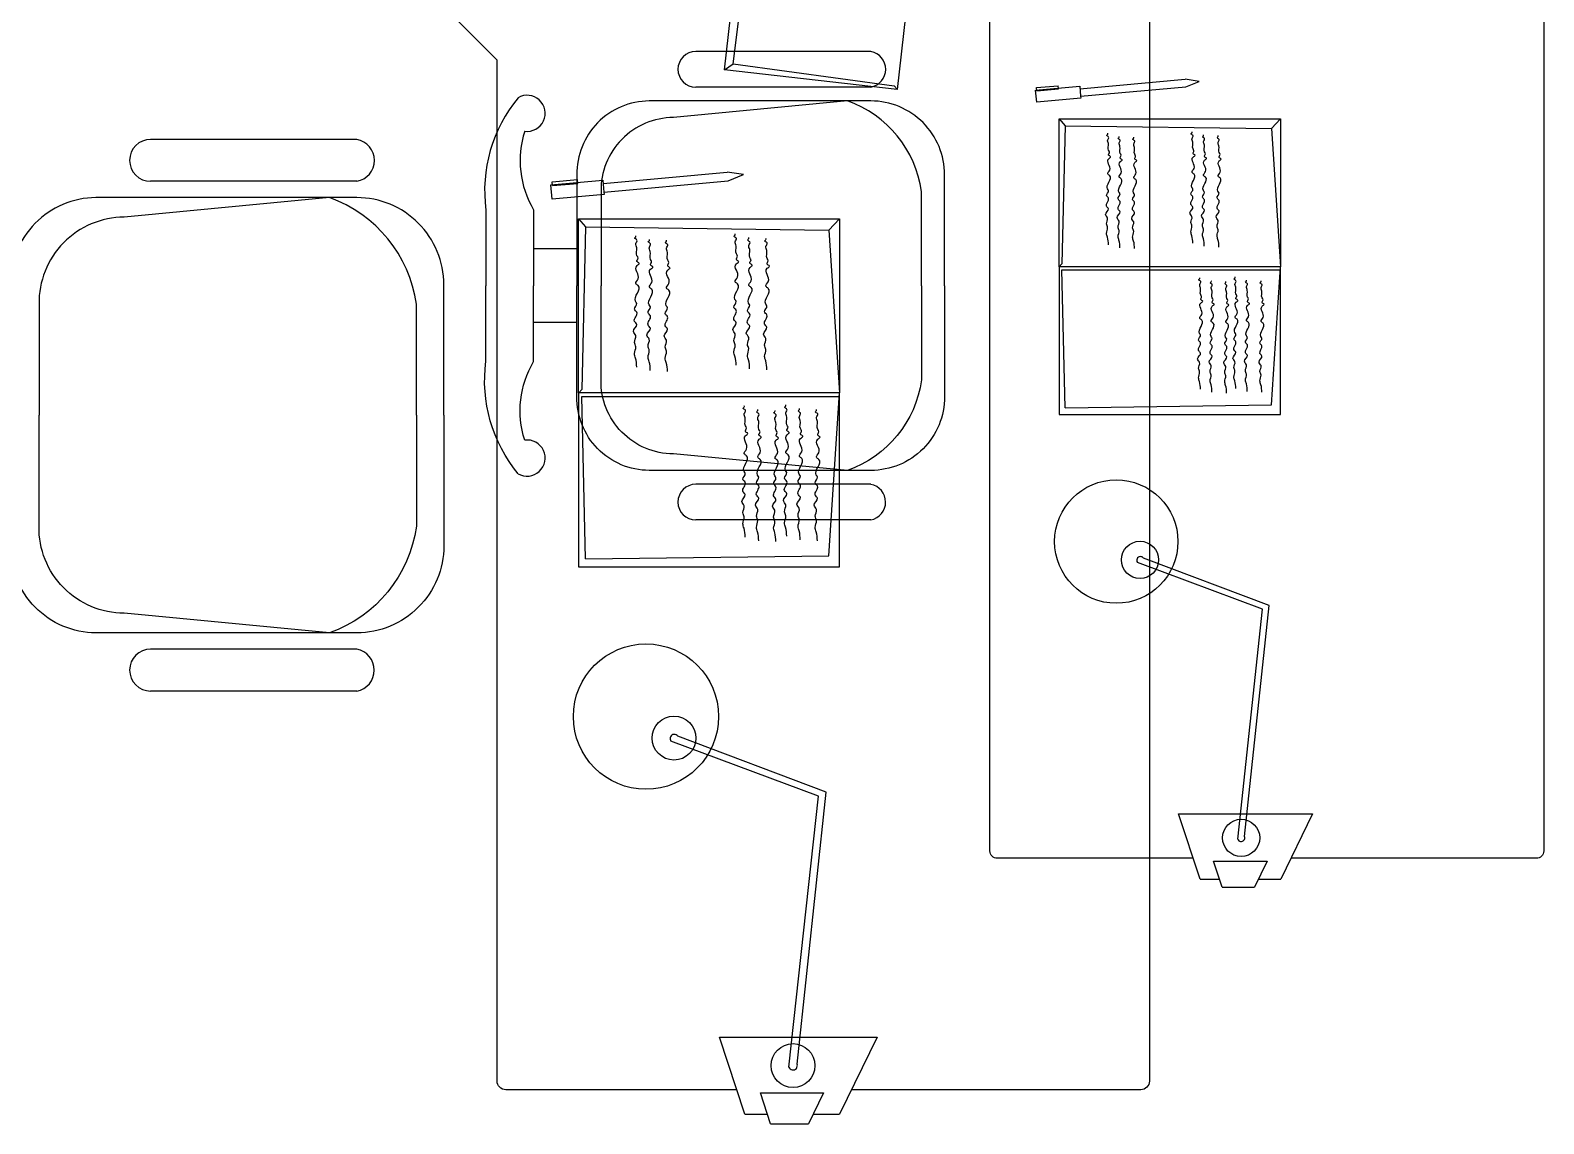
# Model space of a CAD drawing. Header units: millimetres. Extents: x -12161372 to 46643, y -9506984 to 15358.
# Drawn here: x -7529969 to -779873, y -9506984 to -4633658 of the extents above; entities that cross this region are included whole.
import ezdxf

# ---------------------------------------------------------------- set-up
doc = ezdxf.new("R2010")
doc.units = ezdxf.units.MM
doc.layers.add('GRID', color=7, linetype='Continuous', plot=False)
doc.layers.add('sloof', color=7, linetype='Continuous')

msp = doc.modelspace()

# ---------------------------------------------------------------- linework, layer by layer
at = {"layer": 'GRID'}
for p, q in [((-4395098.835, -4782732.982), (-4259153.632, -3706911.291)), ((-6417566.335, -3797207.58), (-5447784.225, -4766243.428)), ((-3780850.489, -4728252.466), (-4561931.716, -4728252.466)), ((-4434151.134, -4809976.618), (-4395098.835, -4782732.982)), ((-4395098.835, -4782732.982), (-3677340.216, -4881095.536)), ((-2848849.674, -4894893.655), (-2378447.276, -4852156.912)), ((-2317326.16, -4861405.993), (-2378447.276, -4852156.912)), ((-3780850.489, -4886939.371), (-4561931.716, -4886939.371)), ((-3677340.216, -4881095.536), (-3663267.916, -4896360.246)), ((-3046007.73, -4900501.571), (-2849605.464, -4882658.14)), ((-3041122.775, -4954270.171), (-3046007.73, -4900501.571)), ((-3041489.833, -4889290.22), (-2945811.856, -4880597.736)), ((-3040217.13, -4903298.839), (-3041489.833, -4889290.22)), ((-3040217.13, -4903298.839), (-2944539.152, -4894606.356)), ((-2944539.152, -4894606.356), (-2945811.856, -4880597.736)), ((-2849605.464, -4882658.14), (-2845516.985, -4927659.932)), ((-2845869.897, -4927691.995), (-2375467.499, -4884955.252)), ((-2375467.499, -4884955.252), (-2317326.16, -4861405.993)), ((-2845073.419, -4936458.802), (-3041122.775, -4954270.171)), ((-2845869.897, -4927691.995), (-2845073.419, -4936458.802)), ((-2941361.95, -5028884.898), (-2914656.585, -5059233.807)), ((-2914656.585, -5059233.807), (-2929229.536, -5674126.638)), ((-2914656.585, -5059233.807), (-1994111.376, -5071386.15)), ((-1953359.341, -5028884.898), (-1994111.376, -5071386.15)), ((-6073198.46, -5119910.087), (-6993210.526, -5119910.087)), ((-1994111.376, -5071386.15), (-1953359.341, -5687553.304)), ((-6073198.46, -5306822.614), (-6993210.526, -5306822.614)), ((-5207649.295, -5322797.123), (-4976312.977, -5301779.882)), ((-5201895.453, -5386129.537), (-5207649.295, -5322797.123)), ((-5202327.8, -5309591.609), (-5089631.591, -5299352.995)), ((-5200828.721, -5326091.94), (-5202327.8, -5309591.609)), ((-5200828.721, -5326091.94), (-5088132.512, -5315853.325)), ((-5088132.512, -5315853.325), (-5089631.591, -5299352.995)), ((-4976312.977, -5301779.882), (-4971497.282, -5354786.138)), ((-4975422.755, -5316191.726), (-4421349.931, -5265853.404)), ((-4971912.965, -5354823.904), (-4417840.142, -5304485.581)), ((-4349357.209, -5276747.617), (-4421349.931, -5265853.404)), ((-4417840.142, -5304485.581), (-4349357.209, -5276747.617)), ((-4970974.819, -5365150.062), (-5201895.453, -5386129.537)), ((-4971912.965, -5354823.904), (-4970974.819, -5365150.062)), ((-5084390.18, -5474015.978), (-5052934.735, -5509763.045)), ((-5052934.735, -5509763.045), (-5070099.775, -6234026.801)), ((-5052934.735, -5509763.045), (-3968652.244, -5524076.923)), ((-3920651.648, -5474015.978), (-3968652.244, -5524076.923)), ((-3968652.244, -5524076.923), (-3920651.648, -6249841.666)), ((-5091904.823, -5607351.233), (-5285075.422, -5607351.233)), ((-2929229.536, -5674126.638), (-2940766.004, -5687453.209)), ((-2914656.585, -6315872.8), (-2929229.536, -5700979.969)), ((-2929229.536, -5700979.969), (-1953359.341, -5700979.969)), ((-1994111.376, -6303720.457), (-1953359.341, -5687553.304)), ((-5091904.823, -5936685.436), (-5285075.422, -5936685.436)), ((-5070099.775, -6234026.801), (-5083688.234, -6249723.767)), ((-5052934.735, -6989920.287), (-5070099.775, -6265656.531)), ((-5070099.775, -6265656.531), (-3920651.648, -6265656.531)), ((-3968652.244, -6975606.408), (-3920651.648, -6249841.666)), ((-2914656.585, -6315872.8), (-1994111.376, -6303720.457)), ((-3780850.489, -6657097.299), (-4561931.716, -6657097.299)), ((-3780850.489, -6815784.203), (-4561931.716, -6815784.203)), ((-5052934.735, -6989920.287), (-3968652.244, -6975606.408)), ((-2033602.559, -7213143.642), (-2591993.383, -7005397.094)), ((-2004175.272, -7197755.727), (-2565007.704, -6986518.977)), ((-2144851.546, -8238609.75), (-2033602.559, -7213143.642)), ((-2113950.951, -8227218.375), (-2004175.272, -7197755.727)), ((-6073198.46, -7391838.352), (-6993210.526, -7391838.352)), ((-6073198.46, -7578750.88), (-6993210.526, -7578750.88)), ((-4015167.719, -8046788.602), (-4672879.462, -7802090.197)), ((-3980506.204, -8028663.64), (-4641093.843, -7779854.231)), ((-4109807.672, -9241236.704), (-3980506.204, -8028663.64)), ((-4146204.552, -9254654.261), (-4015167.719, -8046788.602)), ((-2408138.407, -8125608.008), (-1811452.114, -8125608.008)), ((-2311930.186, -8417238.464), (-2408138.407, -8125608.008)), ((-1811452.114, -8125608.008), (-1952860.279, -8417238.464)), ((-2252653.14, -8336182.934), (-2013978.623, -8336182.934)), ((-2214169.852, -8452835.116), (-2252653.14, -8336182.934)), ((-2013978.623, -8336182.934), (-2070541.889, -8452835.116)), ((-2311930.186, -8417238.464), (-2225913.106, -8417238.464)), ((-2053281.492, -8417238.464), (-1952860.279, -8417238.464)), ((-2214169.852, -8452835.116), (-2070541.889, -8452835.116)), ((-4456322.221, -9121552.912), (-3753503.397, -9121552.912)), ((-4343001.453, -9465055.647), (-4456322.221, -9121552.912)), ((-3753503.397, -9121552.912), (-3920063.818, -9465055.647)), ((-4273180.805, -9369582.777), (-3992053.275, -9369582.777)), ((-4227852.498, -9506983.872), (-4273180.805, -9369582.777)), ((-3992053.275, -9369582.777), (-4058677.444, -9506983.872)), ((-4343001.453, -9465055.647), (-4241684.523, -9465055.647)), ((-4227852.498, -9506983.872), (-4058677.444, -9506983.872)), ((-4038346.943, -9465055.647), (-3920063.818, -9465055.647))]:
    msp.add_line(p, q, dxfattribs=at)
for points in [[(-5408992.941, -887861.252), (-2577229.181, -887861.252, -0.4142135624), (-2538437.897, -926652.536), (-2538437.897, -9316677.661, -0.4142135624), (-2577229.181, -9355468.945), (-3866926.52, -9355468.945)], [(-3216946.512, -1135284.48), (-812806.832, -1135284.48, -0.4142135624), (-779873.411, -1168217.9), (-779873.411, -8291267.008, -0.4142135624), (-812806.832, -8324200.428), (-1907747.234, -8324200.428)], [(-2342623.222, -8324200.428), (-3216946.512, -8324200.428, -0.4142135624), (-3249879.933, -8291267.008), (-3249879.933, -4427992.939)], [(-4379153.856, -9355468.945), (-5408992.941, -9355468.945, -0.4142135624), (-5447784.225, -9316677.661), (-5447784.225, -4766243.428)], [(-5354564.495, -4934200.752, 0.2070656746), (-5498072.334, -5435049.881), (-5498072.334, -5772018.335)], [(-3451820.493, -5772018.335), (-3451820.493, -5278017.03, 0.4142135624), (-3781154.696, -4948682.827), (-4769157.304, -4948682.827, 0.4183761947), (-5091904.823, -5278017.03), (-5091904.823, -5772018.335)], [(-3555376.037, -5772018.335), (-3555376.037, -5351906.922, 0.2802796935), (-3884710.24, -4948682.827), (-4661729.399, -5022572.72, 0.4183761947), (-4984476.918, -5351906.922), (-4984476.918, -5772018.335)], [(-5324660.152, -5083570.033, 0.2145783813), (-5285075.422, -5433694.607), (-5285075.422, -5772018.335)], [(-5685643.932, -6349330.483), (-5685643.932, -5767461.218, 0.4142135624), (-6073556.776, -5379548.374), (-7237295.307, -5379548.374, 0.4183761947), (-7617449.894, -5767461.218), (-7617449.894, -6349330.483)], [(-5807618.891, -6349330.483), (-5807618.891, -5854493.897, 0.2802796935), (-6195531.735, -5379548.374), (-7110759.212, -5466581.053, 0.4183761947), (-7490913.799, -5854493.897), (-7490913.799, -6349330.483)], [(-5354564.495, -6609835.917, -0.2070656746), (-5498072.334, -6108986.788), (-5498072.334, -5772018.335)], [(-5324660.152, -6460466.636, -0.2145783813), (-5285075.422, -6110342.062), (-5285075.422, -5772018.335)], [(-3451820.493, -5772018.335), (-3451820.493, -6266019.639, -0.4142135624), (-3781154.696, -6595353.842), (-4769157.304, -6595353.842, -0.4183761947), (-5091904.823, -6266019.639), (-5091904.823, -5772018.335)], [(-3555376.037, -5772018.335), (-3555376.037, -6192129.747, -0.2802796935), (-3884710.24, -6595353.842), (-4661729.399, -6521463.949, -0.4183761947), (-4984476.918, -6192129.747), (-4984476.918, -5772018.335)], [(-5685643.932, -6349330.483), (-5685643.932, -6931199.749, -0.4142135624), (-6073556.776, -7319112.593), (-7237295.307, -7319112.593, -0.4183761947), (-7617449.894, -6931199.749), (-7617449.894, -6349330.483)], [(-5807618.891, -6349330.483), (-5807618.891, -6844167.069, -0.2802796935), (-6195531.735, -7319112.593), (-7110759.212, -7232079.913, -0.4183761947), (-7490913.799, -6844167.069), (-7490913.799, -6349330.483)]]:
    msp.add_lwpolyline(points, format="xyb", dxfattribs=at)
for points in [[(-3663229.563, -4897070.99), (-4434151.134, -4809976.618), (-4303509.576, -3653594.262), (-3532588.005, -3740688.634)], [(-2941361.95, -5687553.304), (-2941361.95, -5028884.898), (-1953359.341, -5028884.898), (-1953359.341, -5687553.304)], [(-5084390.18, -6249841.666), (-5084390.18, -5474015.978), (-3920651.648, -5474015.978), (-3920651.648, -6249841.666)], [(-2941361.95, -5687553.304), (-2941361.95, -6346221.709), (-1953359.341, -6346221.709), (-1953359.341, -5687553.304)], [(-5084390.18, -6249841.666), (-5084390.18, -7025667.353), (-3920651.648, -7025667.353), (-3920651.648, -6249841.666)]]:
    msp.add_lwpolyline(points, close=True, dxfattribs=at)
for centre, radius in [((-2686271.137, -6912369.195), 275014.921), ((-2580370.133, -6993882.577), 82980.769), ((-4783926.391, -7692515.435), 323931.797), ((-4659188.786, -7788527.593), 97740.55), ((-2129401.248, -8232914.062), 82980.769), ((-4128006.112, -9247945.483), 97740.55)]:
    msp.add_circle(centre, radius, dxfattribs=at)
for centre, radius, start, end in [((-4561931.716, -4807595.918), 79343.452, 90, 270), ((-3795334.68, -4807694.39), 80557.797, 280.3580376396, 79.4219368849), ((-5314106.081, -5003778.938), 80486.069, 262.4651526146, 120.1772005551), ((-6993210.526, -5213366.351), 93456.264, 90, 270), ((-6090258.953, -5213482.338), 94886.604, 280.3580376396, 79.4219368849), ((-5314106.081, -6540257.731), 80486.069, 239.8227994449, 97.5348473854), ((-4561931.716, -6736440.751), 79343.452, 90, 270), ((-3795638.887, -6736595.428), 80557.797, 280.5780631151, 79.6419623604), ((-2578500.543, -6995958.036), 16466.71, 34.9751184739, 214.9751184739), ((-6993210.526, -7485294.616), 93456.264, 90, 270), ((-6090617.269, -7485476.806), 94886.604, 280.5780631151, 79.6419623604), ((-4656986.653, -7790972.214), 19395.642, 34.9751184739, 214.9751184739), ((-2129401.248, -8232914.062), 16466.71, 200.2361976186, 20.2361976196), ((-4128006.112, -9247945.483), 19395.642, 200.2361976186, 20.2361976196)]:
    msp.add_arc(centre, radius, start, end, dxfattribs=at)
for points in [[(-2721322.188, -5589605.204), (-2725532.992, -5555893.781), (-2729744.472, -5539038.069), (-2725022.858, -5513014.555), (-2729744.472, -5496899.328), (-2725022.858, -5470875.814), (-2733955.952, -5454760.587), (-2720811.378, -5428737.073), (-2729744.472, -5416836.581), (-2720811.378, -5382384.674), (-2729744.472, -5370483.105), (-2720811.378, -5348673.25), (-2725532.992, -5340986.417), (-2715682.751, -5281685.884), (-2724615.846, -5273999.051), (-2715682.751, -5256402.855), (-2719894.232, -5205836.796), (-2711471.947, -5197408.402), (-2720404.366, -5189721.569), (-2716193.562, -5177079.516), (-2720404.366, -5168652.198), (-2721094.23, -5138593.689), (-2724615.846, -5122299.798), (-2720404.366, -5109657.746), (-2728827.326, -5101230.428), (-2724615.846, -5097016.769), (-2724615.846, -5092802.034)], [(-2670001.407, -5603299.488), (-2674212.211, -5569588.065), (-2678423.691, -5552732.353), (-2673702.077, -5526708.839), (-2678423.691, -5510593.612), (-2673702.077, -5484570.098), (-2682635.171, -5468454.871), (-2669490.597, -5442431.357), (-2678423.691, -5430530.865), (-2669490.597, -5396078.957), (-2678423.691, -5384177.389), (-2669490.597, -5362367.534), (-2674212.211, -5354680.701), (-2664361.97, -5295380.168), (-2673295.065, -5287693.335), (-2664361.97, -5270097.139), (-2668573.45, -5219531.08), (-2660151.166, -5211102.686), (-2669083.585, -5203415.853), (-2664872.78, -5190773.8), (-2669083.585, -5182346.482), (-2669773.449, -5152287.973), (-2673295.065, -5135994.082), (-2669083.585, -5123352.03), (-2677506.545, -5114924.712), (-2673295.065, -5110711.053), (-2673295.065, -5106496.318)], [(-2604995.097, -5606723.059), (-2609205.901, -5573011.636), (-2613417.381, -5556155.924), (-2608695.767, -5530132.41), (-2613417.381, -5514017.183), (-2608695.767, -5487993.669), (-2617628.861, -5471878.442), (-2604484.287, -5445854.928), (-2613417.381, -5433954.436), (-2604484.287, -5399502.528), (-2613417.381, -5387600.96), (-2604484.287, -5365791.105), (-2609205.901, -5358104.272), (-2599355.66, -5298803.739), (-2608288.755, -5291116.906), (-2599355.66, -5273520.71), (-2603567.14, -5222954.651), (-2595144.856, -5214526.257), (-2604077.274, -5206839.424), (-2599866.47, -5194197.371), (-2604077.274, -5185770.053), (-2604767.138, -5155711.544), (-2608288.755, -5139417.653), (-2604077.274, -5126775.601), (-2612500.235, -5118348.283), (-2608288.755, -5114134.624), (-2608288.755, -5109919.889)], [(-2344969.293, -5582758.062), (-2349180.097, -5549046.639), (-2353391.577, -5532190.927), (-2348669.963, -5506167.413), (-2353391.577, -5490052.186), (-2348669.963, -5464028.672), (-2357603.057, -5447913.445), (-2344458.483, -5421889.931), (-2353391.577, -5409989.44), (-2344458.483, -5375537.532), (-2353391.577, -5363635.963), (-2344458.483, -5341826.108), (-2349180.097, -5334139.275), (-2339329.856, -5274838.742), (-2348262.951, -5267151.909), (-2339329.856, -5249555.713), (-2343541.336, -5198989.654), (-2335119.052, -5190561.26), (-2344051.471, -5182874.427), (-2339840.666, -5170232.374), (-2344051.471, -5161805.056), (-2344741.335, -5131746.547), (-2348262.951, -5115452.657), (-2344051.471, -5102810.604), (-2352474.431, -5094383.286), (-2348262.951, -5090169.627), (-2348262.951, -5085954.892)], [(-2293648.512, -5596452.346), (-2297859.316, -5562740.923), (-2302070.796, -5545885.211), (-2297349.182, -5519861.697), (-2302070.796, -5503746.47), (-2297349.182, -5477722.956), (-2306282.276, -5461607.729), (-2293137.702, -5435584.215), (-2302070.796, -5423683.723), (-2293137.702, -5389231.815), (-2302070.796, -5377330.247), (-2293137.702, -5355520.392), (-2297859.316, -5347833.559), (-2288009.075, -5288533.026), (-2296942.17, -5280846.193), (-2288009.075, -5263249.997), (-2292220.555, -5212683.938), (-2283798.271, -5204255.544), (-2292730.69, -5196568.711), (-2288519.885, -5183926.658), (-2292730.69, -5175499.34), (-2293420.553, -5145440.831), (-2296942.17, -5129146.94), (-2292730.69, -5116504.888), (-2301153.65, -5108077.57), (-2296942.17, -5103863.911), (-2296942.17, -5099649.176)], [(-2228642.201, -5599875.917), (-2232853.006, -5566164.494), (-2237064.486, -5549308.782), (-2232342.871, -5523285.268), (-2237064.486, -5507170.041), (-2232342.871, -5481146.527), (-2241275.966, -5465031.3), (-2228131.391, -5439007.786), (-2237064.486, -5427107.294), (-2228131.391, -5392655.386), (-2237064.486, -5380753.818), (-2228131.391, -5358943.963), (-2232853.006, -5351257.13), (-2223002.765, -5291956.597), (-2231935.859, -5284269.764), (-2223002.765, -5266673.568), (-2227214.245, -5216107.509), (-2218791.961, -5207679.115), (-2227724.379, -5199992.282), (-2223513.575, -5187350.229), (-2227724.379, -5178922.911), (-2228414.243, -5148864.402), (-2231935.859, -5132570.511), (-2227724.379, -5119928.459), (-2236147.339, -5111501.141), (-2231935.859, -5107287.482), (-2231935.859, -5103072.747)], [(-4825211.968, -6134471.548), (-4830171.748, -6094763.878), (-4835132.324, -6074910.042), (-4829570.876, -6044257.728), (-4835132.324, -6025276.088), (-4829570.876, -5994623.774), (-4840092.899, -5975642.133), (-4824610.301, -5944989.819), (-4835132.324, -5930972.588), (-4824610.301, -5890392.723), (-4835132.324, -5876374.224), (-4824610.301, -5850685.052), (-4830171.748, -5841630.963), (-4818569.446, -5771782.65), (-4829091.469, -5762728.561), (-4818569.446, -5742002.531), (-4823530.022, -5682442.292), (-4813609.666, -5672514.741), (-4824130.893, -5663460.651), (-4819171.114, -5648569.958), (-4824130.893, -5638643.674), (-4824943.463, -5603238.661), (-4829091.469, -5584046.578), (-4824130.893, -5569155.884), (-4834052.045, -5559229.6), (-4829091.469, -5554266.458), (-4829091.469, -5549302.049)], [(-4764762.765, -6150601.633), (-4769722.545, -6110893.962), (-4774683.12, -6091040.127), (-4769121.673, -6060387.813), (-4774683.12, -6041406.172), (-4769121.673, -6010753.859), (-4779643.696, -5991772.218), (-4764161.097, -5961119.904), (-4774683.12, -5947102.673), (-4764161.097, -5906522.808), (-4774683.12, -5892504.309), (-4764161.097, -5866815.137), (-4769722.545, -5857761.048), (-4758120.243, -5787912.735), (-4768642.266, -5778858.645), (-4758120.243, -5758132.615), (-4763080.818, -5698572.377), (-4753160.463, -5688644.826), (-4763681.69, -5679590.736), (-4758721.911, -5664700.043), (-4763681.69, -5654773.759), (-4764494.26, -5619368.746), (-4768642.266, -5600176.662), (-4763681.69, -5585285.969), (-4773602.841, -5575359.685), (-4768642.266, -5570396.543), (-4768642.266, -5565432.134)], [(-4688193.789, -6154634.154), (-4693153.569, -6114926.484), (-4698114.144, -6095072.648), (-4692552.697, -6064420.334), (-4698114.144, -6045438.694), (-4692552.697, -6014786.38), (-4703074.72, -5995804.739), (-4687592.121, -5965152.425), (-4698114.144, -5951135.194), (-4687592.121, -5910555.329), (-4698114.144, -5896536.83), (-4687592.121, -5870847.658), (-4693153.569, -5861793.569), (-4681551.267, -5791945.256), (-4692073.29, -5782891.167), (-4681551.267, -5762165.137), (-4686511.842, -5702604.898), (-4676591.487, -5692677.347), (-4687112.714, -5683623.257), (-4682152.935, -5668732.564), (-4687112.714, -5658806.28), (-4687925.284, -5623401.267), (-4692073.29, -5604209.184), (-4687112.714, -5589318.49), (-4697033.865, -5579392.206), (-4692073.29, -5574429.064), (-4692073.29, -5569464.655)], [(-4381917.222, -6126406.506), (-4386877.002, -6086698.835), (-4391837.578, -6066845), (-4386276.13, -6036192.686), (-4391837.578, -6017211.045), (-4386276.13, -5986558.731), (-4396798.153, -5967577.091), (-4381315.555, -5936924.777), (-4391837.578, -5922907.546), (-4381315.555, -5882327.68), (-4391837.578, -5868309.181), (-4381315.555, -5842620.01), (-4386877.002, -5833565.92), (-4375274.7, -5763717.607), (-4385796.723, -5754663.518), (-4375274.7, -5733937.488), (-4380235.275, -5674377.25), (-4370314.92, -5664449.698), (-4380836.147, -5655395.609), (-4375876.368, -5640504.916), (-4380836.147, -5630578.632), (-4381648.717, -5595173.618), (-4385796.723, -5575981.535), (-4380836.147, -5561090.842), (-4390757.298, -5551164.558), (-4385796.723, -5546201.416), (-4385796.723, -5541237.006)], [(-4321468.019, -6142536.591), (-4326427.799, -6102828.92), (-4331388.374, -6082975.085), (-4325826.927, -6052322.771), (-4331388.374, -6033341.13), (-4325826.927, -6002688.816), (-4336348.95, -5983707.175), (-4320866.351, -5953054.862), (-4331388.374, -5939037.631), (-4320866.351, -5898457.765), (-4331388.374, -5884439.266), (-4320866.351, -5858750.094), (-4326427.799, -5849696.005), (-4314825.497, -5779847.692), (-4325347.52, -5770793.603), (-4314825.497, -5750067.573), (-4319786.072, -5690507.335), (-4309865.717, -5680579.783), (-4320386.944, -5671525.694), (-4315427.164, -5656635), (-4320386.944, -5646708.717), (-4321199.514, -5611303.703), (-4325347.52, -5592111.62), (-4320386.944, -5577220.927), (-4330308.095, -5567294.643), (-4325347.52, -5562331.501), (-4325347.52, -5557367.091)], [(-4244899.043, -6146569.112), (-4249858.823, -6106861.441), (-4254819.398, -6087007.606), (-4249257.951, -6056355.292), (-4254819.398, -6037373.651), (-4249257.951, -6006721.338), (-4259779.974, -5987739.697), (-4244297.375, -5957087.383), (-4254819.398, -5943070.152), (-4244297.375, -5902490.286), (-4254819.398, -5888471.787), (-4244297.375, -5862782.616), (-4249858.823, -5853728.526), (-4238256.521, -5783880.213), (-4248778.544, -5774826.124), (-4238256.521, -5754100.094), (-4243217.096, -5694539.856), (-4233296.741, -5684612.304), (-4243817.968, -5675558.215), (-4238858.188, -5660667.522), (-4243817.968, -5650741.238), (-4244630.538, -5615336.224), (-4248778.544, -5596144.141), (-4243817.968, -5581253.448), (-4253739.119, -5571327.164), (-4248778.544, -5566364.022), (-4248778.544, -5561399.612)], [(-2310755.564, -6233230.573), (-2314966.368, -6199519.149), (-2319177.848, -6182663.438), (-2314456.234, -6156639.924), (-2319177.848, -6140524.697), (-2314456.234, -6114501.183), (-2323389.328, -6098385.956), (-2310244.754, -6072362.442), (-2319177.848, -6060461.95), (-2310244.754, -6026010.042), (-2319177.848, -6014108.473), (-2310244.754, -5992298.618), (-2314966.368, -5984611.785), (-2305116.127, -5925311.252), (-2314049.222, -5917624.419), (-2305116.127, -5900028.223), (-2309327.607, -5849462.164), (-2300905.323, -5841033.77), (-2309837.742, -5833346.937), (-2305626.937, -5820704.884), (-2309837.742, -5812277.566), (-2310527.605, -5782219.057), (-2314049.222, -5765925.167), (-2309837.742, -5753283.114), (-2318260.702, -5744855.796), (-2314049.222, -5740642.137), (-2314049.222, -5736427.402)], [(-2153371.51, -6229807.002), (-2157582.314, -6196095.578), (-2161793.794, -6179239.867), (-2157072.18, -6153216.353), (-2161793.794, -6137101.126), (-2157072.18, -6111077.612), (-2166005.274, -6094962.385), (-2152860.7, -6068938.871), (-2161793.794, -6057038.379), (-2152860.7, -6022586.471), (-2161793.794, -6010684.902), (-2152860.7, -5988875.047), (-2157582.314, -5981188.214), (-2147732.073, -5921887.681), (-2156665.168, -5914200.848), (-2147732.073, -5896604.652), (-2151943.553, -5846038.593), (-2143521.269, -5837610.199), (-2152453.688, -5829923.366), (-2148242.883, -5817281.313), (-2152453.688, -5808853.995), (-2153143.552, -5778795.486), (-2156665.168, -5762501.596), (-2152453.688, -5749859.543), (-2160876.648, -5741432.225), (-2156665.168, -5737218.566), (-2156665.168, -5733003.831)], [(-2259434.783, -6246924.856), (-2263645.587, -6213213.433), (-2267857.067, -6196357.721), (-2263135.453, -6170334.208), (-2267857.067, -6154218.98), (-2263135.453, -6128195.466), (-2272068.547, -6112080.239), (-2258923.973, -6086056.725), (-2267857.067, -6074156.234), (-2258923.973, -6039704.326), (-2267857.067, -6027802.757), (-2258923.973, -6005992.902), (-2263645.587, -5998306.069), (-2253795.346, -5939005.536), (-2262728.441, -5931318.703), (-2253795.346, -5913722.507), (-2258006.826, -5863156.448), (-2249584.542, -5854728.054), (-2258516.961, -5847041.221), (-2254306.156, -5834399.168), (-2258516.961, -5825971.85), (-2259206.824, -5795913.341), (-2262728.441, -5779619.451), (-2258516.961, -5766977.398), (-2266939.921, -5758550.08), (-2262728.441, -5754336.421), (-2262728.441, -5750121.686)], [(-2194428.472, -6250348.427), (-2198639.277, -6216637.004), (-2202850.757, -6199781.292), (-2198129.142, -6173757.778), (-2202850.757, -6157642.551), (-2198129.142, -6131619.037), (-2207062.237, -6115503.81), (-2193917.662, -6089480.296), (-2202850.757, -6077579.805), (-2193917.662, -6043127.897), (-2202850.757, -6031226.328), (-2193917.662, -6009416.473), (-2198639.277, -6001729.64), (-2188789.036, -5942429.107), (-2197722.13, -5934742.274), (-2188789.036, -5917146.078), (-2193000.516, -5866580.019), (-2184578.232, -5858151.625), (-2193510.65, -5850464.792), (-2189299.846, -5837822.739), (-2193510.65, -5829395.421), (-2194200.514, -5799336.912), (-2197722.13, -5783043.022), (-2193510.65, -5770400.969), (-2201933.61, -5761973.651), (-2197722.13, -5757759.992), (-2197722.13, -5753545.257)], [(-2102050.729, -6243501.286), (-2106261.533, -6209789.862), (-2110473.013, -6192934.151), (-2105751.399, -6166910.637), (-2110473.013, -6150795.409), (-2105751.399, -6124771.895), (-2114684.493, -6108656.668), (-2101539.919, -6082633.154), (-2110473.013, -6070732.663), (-2101539.919, -6036280.755), (-2110473.013, -6024379.186), (-2101539.919, -6002569.331), (-2106261.533, -5994882.498), (-2096411.292, -5935581.965), (-2105344.387, -5927895.132), (-2096411.292, -5910298.936), (-2100622.772, -5859732.877), (-2092200.488, -5851304.483), (-2101132.907, -5843617.65), (-2096922.102, -5830975.597), (-2101132.907, -5822548.279), (-2101822.77, -5792489.77), (-2105344.387, -5776195.88), (-2101132.907, -5763553.827), (-2109555.867, -5755126.509), (-2105344.387, -5750912.85), (-2105344.387, -5746698.115)], [(-2037044.418, -6246924.856), (-2041255.223, -6213213.433), (-2045466.703, -6196357.721), (-2040745.088, -6170334.208), (-2045466.703, -6154218.98), (-2040745.088, -6128195.466), (-2049678.183, -6112080.239), (-2036533.608, -6086056.725), (-2045466.703, -6074156.234), (-2036533.608, -6039704.326), (-2045466.703, -6027802.757), (-2036533.608, -6005992.902), (-2041255.223, -5998306.069), (-2031404.982, -5939005.536), (-2040338.076, -5931318.703), (-2031404.982, -5913722.507), (-2035616.462, -5863156.448), (-2027194.178, -5854728.054), (-2036126.596, -5847041.221), (-2031915.792, -5834399.168), (-2036126.596, -5825971.85), (-2036816.46, -5795913.341), (-2040338.076, -5779619.451), (-2036126.596, -5766977.398), (-2044549.556, -5758550.08), (-2040338.076, -5754336.421), (-2040338.076, -5750121.686)], [(-4341617.901, -6892578.495), (-4346577.68, -6852870.824), (-4351538.256, -6833016.989), (-4345976.809, -6802364.675), (-4351538.256, -6783383.034), (-4345976.809, -6752730.72), (-4356498.832, -6733749.08), (-4341016.233, -6703096.766), (-4351538.256, -6689079.535), (-4341016.233, -6648499.669), (-4351538.256, -6634481.17), (-4341016.233, -6608791.999), (-4346577.68, -6599737.909), (-4334975.378, -6529889.596), (-4345497.401, -6520835.507), (-4334975.378, -6500109.477), (-4339935.954, -6440549.239), (-4330015.599, -6430621.687), (-4340536.826, -6421567.598), (-4335577.046, -6406676.905), (-4340536.826, -6396750.621), (-4341349.396, -6361345.607), (-4345497.401, -6342153.524), (-4340536.826, -6327262.831), (-4350457.977, -6317336.547), (-4345497.401, -6312373.405), (-4345497.401, -6307408.995)], [(-4281168.698, -6908708.58), (-4286128.477, -6869000.909), (-4291089.053, -6849147.074), (-4285527.605, -6818494.76), (-4291089.053, -6799513.119), (-4285527.605, -6768860.805), (-4296049.628, -6749879.164), (-4280567.03, -6719226.851), (-4291089.053, -6705209.619), (-4280567.03, -6664629.754), (-4291089.053, -6650611.255), (-4280567.03, -6624922.083), (-4286128.477, -6615867.994), (-4274526.175, -6546019.681), (-4285048.198, -6536965.592), (-4274526.175, -6516239.562), (-4279486.751, -6456679.324), (-4269566.396, -6446751.772), (-4280087.623, -6437697.683), (-4275127.843, -6422806.989), (-4280087.623, -6412880.705), (-4280900.192, -6377475.692), (-4285048.198, -6358283.609), (-4280087.623, -6343392.916), (-4290008.774, -6333466.632), (-4285048.198, -6328503.49), (-4285048.198, -6323539.08)], [(-4204599.722, -6912741.101), (-4209559.501, -6873033.43), (-4214520.077, -6853179.595), (-4208958.629, -6822527.281), (-4214520.077, -6803545.64), (-4208958.629, -6772893.326), (-4219480.652, -6753911.686), (-4203998.054, -6723259.372), (-4214520.077, -6709242.141), (-4203998.054, -6668662.275), (-4214520.077, -6654643.776), (-4203998.054, -6628954.605), (-4209559.501, -6619900.515), (-4197957.199, -6550052.202), (-4208479.222, -6540998.113), (-4197957.199, -6520272.083), (-4202917.775, -6460711.845), (-4192997.42, -6450784.293), (-4203518.647, -6441730.204), (-4198558.867, -6426839.511), (-4203518.647, -6416913.227), (-4204331.216, -6381508.213), (-4208479.222, -6362316.13), (-4203518.647, -6347425.437), (-4213439.798, -6337499.153), (-4208479.222, -6332536.011), (-4208479.222, -6327571.601)], [(-4156239.961, -6888545.974), (-4161199.741, -6848838.303), (-4166160.317, -6828984.468), (-4160598.869, -6798332.154), (-4166160.317, -6779350.513), (-4160598.869, -6748698.199), (-4171120.892, -6729716.558), (-4155638.294, -6699064.245), (-4166160.317, -6685047.013), (-4155638.294, -6644467.148), (-4166160.317, -6630448.649), (-4155638.294, -6604759.477), (-4161199.741, -6595705.388), (-4149597.439, -6525857.075), (-4160119.462, -6516802.986), (-4149597.439, -6496076.956), (-4154558.014, -6436516.718), (-4144637.659, -6426589.166), (-4155158.886, -6417535.077), (-4150199.107, -6402644.383), (-4155158.886, -6392718.099), (-4155971.456, -6357313.086), (-4160119.462, -6338121.003), (-4155158.886, -6323230.31), (-4165080.037, -6313304.026), (-4160119.462, -6308340.884), (-4160119.462, -6303376.474)], [(-4095790.758, -6904676.059), (-4100750.538, -6864968.388), (-4105711.113, -6845114.552), (-4100149.666, -6814462.239), (-4105711.113, -6795480.598), (-4100149.666, -6764828.284), (-4110671.689, -6745846.643), (-4095189.09, -6715194.329), (-4105711.113, -6701177.098), (-4095189.09, -6660597.233), (-4105711.113, -6646578.734), (-4095189.09, -6620889.562), (-4100750.538, -6611835.473), (-4089148.236, -6541987.16), (-4099670.259, -6532933.071), (-4089148.236, -6512207.041), (-4094108.811, -6452646.802), (-4084188.456, -6442719.251), (-4094709.683, -6433665.162), (-4089749.903, -6418774.468), (-4094709.683, -6408848.184), (-4095522.253, -6373443.171), (-4099670.259, -6354251.088), (-4094709.683, -6339360.394), (-4104630.834, -6329434.11), (-4099670.259, -6324470.969), (-4099670.259, -6319506.559)], [(-4019221.782, -6908708.58), (-4024181.562, -6869000.909), (-4029142.137, -6849147.074), (-4023580.69, -6818494.76), (-4029142.137, -6799513.119), (-4023580.69, -6768860.805), (-4034102.713, -6749879.164), (-4018620.114, -6719226.851), (-4029142.137, -6705209.619), (-4018620.114, -6664629.754), (-4029142.137, -6650611.255), (-4018620.114, -6624922.083), (-4024181.562, -6615867.994), (-4012579.26, -6546019.681), (-4023101.283, -6536965.592), (-4012579.26, -6516239.562), (-4017539.835, -6456679.324), (-4007619.48, -6446751.772), (-4018140.707, -6437697.683), (-4013180.927, -6422806.989), (-4018140.707, -6412880.705), (-4018953.277, -6377475.692), (-4023101.283, -6358283.609), (-4018140.707, -6343392.916), (-4028061.858, -6333466.632), (-4023101.283, -6328503.49), (-4023101.283, -6323539.08)]]:
    msp.add_spline(points, degree=3, dxfattribs=at)
at = {"layer": 'sloof', "ltscale": 10}
msp.add_ray((41004.082, 196.243), (0, -1), dxfattribs=at)

doc.saveas('drawing.dxf')
